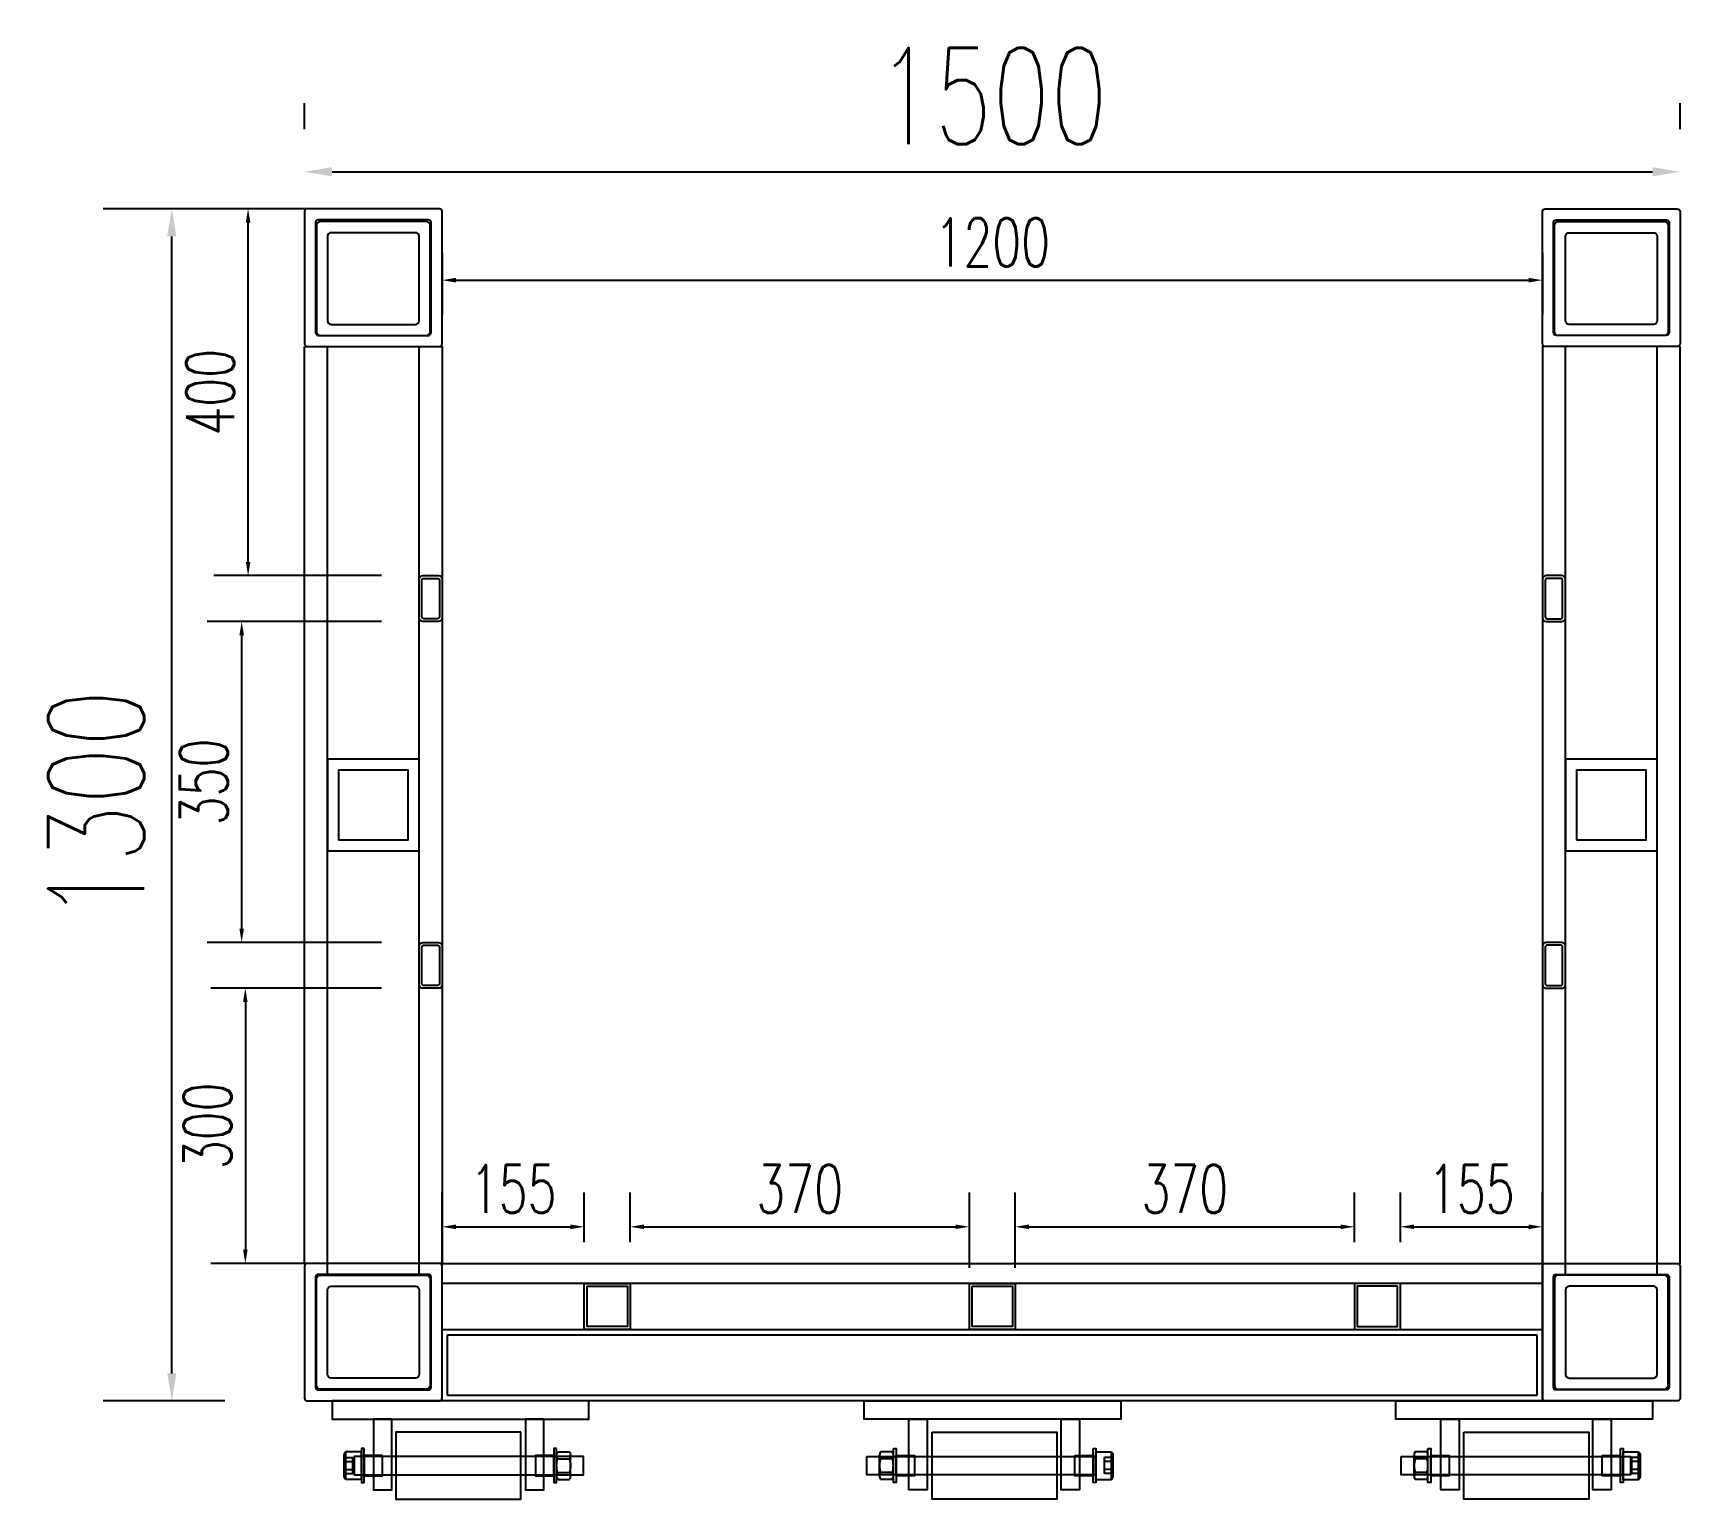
# Model space of a CAD drawing. Header units: millimetres. Extents: x -1612139 to -1300424, y 1145038 to 1536160.
# Drawn here: x -1508204 to -1506408, y 1170098 to 1171697 of the extents above; entities that cross this region are included whole.
import ezdxf

# ---------------------------------------------------------------- set-up
doc = ezdxf.new("R2010")
doc.units = ezdxf.units.MM
doc.header["$LTSCALE"] = 1000
doc.linetypes.add('DASHED', pattern=[0.75, 0.5, -0.25])
doc.linetypes.add('DASHED2', pattern=[9.525, 6.35, -3.175])
doc.layers.get('0').update_dxf_attribs({"linetype": 'CONTINUOUS'})
doc.layers.get('DEFPOINTS').update_dxf_attribs({"linetype": 'CONTINUOUS'})
for name, color, linetype in [('W-WOOD_FLOOR木地板', 30, 'CONTINUOUS'), ('尺寸', 6, 'CONTINUOUS'), ('方管', 1, 'CONTINUOUS'), ('方管150X150X12', 3, 'CONTINUOUS')]:
    doc.layers.add(name, color=color, linetype=linetype)
doc.layers.add('成片房屋', color=1, linetype='CONTINUOUS', lineweight=0)
doc.styles.add('STANDARD_T3', font='simplex.shx', dxfattribs={"width": 0.7, "bigfont": 'gbcbig.shx'})
doc.dimstyles.new('W&&15', dxfattribs={"dimtxt": 52.5, "dimasz": 15, "dimexe": 37.5, "dimexo": 45, "dimgap": 15, "dimtad": 1, "dimdec": 0, "dimzin": 0, "dimdsep": 46, "dimtxsty": 'STANDARD_T3', "dimcen": 0.09, "dimclrd": 1, "dimclre": 1, "dimclrt": 7, "dimazin": 2, "dimtfac": 1, "dimtdec": 0, "dimtix": 1, "dimtmove": 2, "dimatfit": 3, "dimfxl": 100, "dimtolj": 1, "dimtzin": 0, "dimarcsym": 0})
doc.dimstyles.new('W&&30', dxfattribs={"dimtxt": 105, "dimasz": 30, "dimexe": 75, "dimexo": 90, "dimgap": 30, "dimtad": 1, "dimdec": 0, "dimzin": 0, "dimdsep": 46, "dimtxsty": 'STANDARD_T3', "dimcen": 0.09, "dimclrd": 1, "dimclre": 1, "dimclrt": 7, "dimazin": 2, "dimtfac": 1, "dimtdec": 0, "dimtix": 1, "dimtmove": 2, "dimatfit": 3, "dimfxl": 100, "dimtolj": 1, "dimtzin": 0, "dimarcsym": 0})

# ---------------------------------------------------------------- blocks, each defined once
blk = doc.blocks.new('bolt head')
at = {"color": 0, "linetype": 'Continuous'}
for p, q in [((-0.0128, 0), (-0.0128, -0.0144)), ((0.0128, 0), (0.0128, -0.0144)), ((-0.0128, -0.0144), (0.0128, -0.0144)), ((-0.0128, -0.0144), (-0.0105, -0.016)), ((0.0128, -0.0144), (0.0105, -0.016)), ((-0.0105, -0.016), (0.0105, -0.016))]:
    blk.add_line(p, q, dxfattribs=at)
blk.add_line((-0.0128, 0), (0.0128, 0))
at = {"color": 0, "linetype": 'DASHED'}
for p, q in [((-0.0074, -0.008), (0.0074, -0.008)), ((-0.0074, -0.016), (-0.0074, -0.008)), ((-0.0037, -0.016), (-0.0037, -0.008)), ((0.0037, -0.016), (0.0037, -0.008)), ((0.0074, -0.016), (0.0074, -0.008)), ((-0.0074, -0.016), (0.0074, -0.016))]:
    blk.add_line(p, q, dxfattribs=at)
blk = doc.blocks.new('Hex Nut - 10 mm side')
at = {"color": 0, "linetype": 'Continuous'}
for p, q in [((-9.2, -6.8), (-9.2, 6.8)), ((-0.7, 9.1), (-8.5, 9.1)), ((-0.7, 4.5), (-8.5, 4.5)), ((0, -6.8), (0, 6.8)), ((-0.7, -4.5), (-8.5, -4.5)), ((-0.7, -9.1), (-8.5, -9.1))]:
    blk.add_line(p, q, dxfattribs=at)
for centre, radius, start, end in [((-5, 6.8), 4.19, 147.1328, 212.8672), ((6.6, 0), 15.7, 163.2214, 196.7786), ((-4.2, 6.8), 4.19, 327.1328, 32.8672), ((-15.7, 0), 15.7, 343.2214, 16.7787), ((-5, -6.8), 4.19, 147.1328, 212.8672), ((-4.2, -6.8), 4.19, 327.1328, 32.8672)]:
    blk.add_arc(centre, radius, start, end, dxfattribs=at)
blk = doc.blocks.new('*D368')
at = {"layer": 'DEFPOINTS', "color": 0, "transparency": 16777216}
for p in [(-1507778.9, 1170655), (-1507972.5, 1170355), (-1507757.9, 1170355)]:
    blk.add_point(p, dxfattribs=at)
at = {"layer": '尺寸', "color": 1, "lineweight": -2, "transparency": 16777216}
for p, q in [((-1507823.9, 1170655), (-1508010, 1170655)), ((-1507972.5, 1170640), (-1507972.5, 1170370)), ((-1507802.9, 1170355), (-1508010, 1170355))]:
    blk.add_line(p, q, dxfattribs=at)
at = {"layer": '尺寸', "color": 1, "transparency": 16777216}
for points in [[(-1507975, 1170640), (-1507970, 1170640), (-1507972.5, 1170655)], [(-1507975, 1170370), (-1507970, 1170370), (-1507972.5, 1170355)]]:
    blk.add_solid(points, dxfattribs=at)
at = {"layer": '尺寸', "color": 7, "transparency": 16777216, "insert": (-1508013.8, 1170505), "char_height": 52.5, "attachment_point": 5, "rotation": 90, "style": 'STANDARD_T3'}
blk.add_mtext('\\A1;300', dxfattribs=at)
blk = doc.blocks.new('*D369')
at = {"layer": 'DEFPOINTS', "color": 0, "transparency": 16777216}
for p in [(-1507976.5, 1171055), (-1507778.9, 1171055), (-1507778.9, 1170705)]:
    blk.add_point(p, dxfattribs=at)
at = {"layer": '尺寸', "color": 1, "lineweight": -2, "transparency": 16777216}
for p, q in [((-1507823.9, 1171055), (-1508014, 1171055)), ((-1507976.5, 1170720), (-1507976.5, 1171040)), ((-1507823.9, 1170705), (-1508014, 1170705))]:
    blk.add_line(p, q, dxfattribs=at)
at = {"layer": '尺寸', "color": 1, "transparency": 16777216}
for points in [[(-1507979, 1171040), (-1507974, 1171040), (-1507976.5, 1171055)], [(-1507979, 1170720), (-1507974, 1170720), (-1507976.5, 1170705)]]:
    blk.add_solid(points, dxfattribs=at)
at = {"layer": '尺寸', "color": 7, "transparency": 16777216, "insert": (-1508017.8, 1170880), "char_height": 52.5, "attachment_point": 5, "rotation": 90, "style": 'STANDARD_T3'}
blk.add_mtext('\\A1;350', dxfattribs=at)
blk = doc.blocks.new('*D300')
at = {"layer": 'DEFPOINTS', "color": 0, "transparency": 16777216}
for p in [(-1507969.5, 1171505), (-1507760.9, 1171505), (-1507778.9, 1171105)]:
    blk.add_point(p, dxfattribs=at)
at = {"layer": '尺寸', "color": 1, "lineweight": -2, "transparency": 16777216}
for p, q in [((-1507805.9, 1171505), (-1508007, 1171505)), ((-1507969.5, 1171120), (-1507969.5, 1171490)), ((-1507823.9, 1171105), (-1508007, 1171105))]:
    blk.add_line(p, q, dxfattribs=at)
at = {"layer": '尺寸', "color": 1, "transparency": 16777216}
for points in [[(-1507972, 1171490), (-1507967, 1171490), (-1507969.5, 1171505)], [(-1507972, 1171120), (-1507967, 1171120), (-1507969.5, 1171105)]]:
    blk.add_solid(points, dxfattribs=at)
at = {"layer": '尺寸', "color": 7, "transparency": 16777216, "insert": (-1508010.8, 1171305), "char_height": 52.5, "attachment_point": 5, "rotation": 90, "style": 'STANDARD_T3'}
blk.add_mtext('\\A1;400', dxfattribs=at)
blk = doc.blocks.new('*D370')
at = {"layer": 'DEFPOINTS', "color": 0, "transparency": 16777216}
for p in [(-1508052.7, 1171505), (-1507904.9, 1171505), (-1507904.9, 1170205)]:
    blk.add_point(p, dxfattribs=at)
at = {"layer": '成片房屋', "color": 1, "lineweight": -2, "transparency": 16777216}
for p, q in [((-1507994.9, 1171505), (-1508127.7, 1171505)), ((-1508052.7, 1170235), (-1508052.7, 1171475)), ((-1507994.9, 1170205), (-1508127.7, 1170205))]:
    blk.add_line(p, q, dxfattribs=at)
at = {"layer": '成片房屋', "color": 1, "transparency": 16777216}
for points in [[(-1508057.7, 1171475), (-1508047.7, 1171475), (-1508052.7, 1171505)], [(-1508057.7, 1170235), (-1508047.7, 1170235), (-1508052.7, 1170205)]]:
    blk.add_solid(points, dxfattribs=at)
at = {"layer": '成片房屋', "color": 7, "transparency": 16777216, "insert": (-1508135.2, 1170855), "char_height": 105, "attachment_point": 5, "rotation": 90, "style": 'STANDARD_T3'}
blk.add_mtext('\\A1;1300', dxfattribs=at)
blk = doc.blocks.new('*D371')
at = {"layer": 'DEFPOINTS', "color": 0, "transparency": 16777216}
for p in [(-1507757.9, 1171502), (-1506557.9, 1171502), (-1506557.9, 1171427.2)]:
    blk.add_point(p, dxfattribs=at)
at = {"layer": '尺寸', "color": 1, "lineweight": -2, "transparency": 16777216}
for p, q in [((-1507757.9, 1171457), (-1507757.9, 1171389.7)), ((-1506557.9, 1171457), (-1506557.9, 1171389.7)), ((-1507742.9, 1171427.2), (-1506572.9, 1171427.2))]:
    blk.add_line(p, q, dxfattribs=at)
at = {"layer": '尺寸', "color": 1, "transparency": 16777216}
for points in [[(-1507742.9, 1171429.7), (-1507742.9, 1171424.7), (-1507757.9, 1171427.2)], [(-1506572.9, 1171429.7), (-1506572.9, 1171424.7), (-1506557.9, 1171427.2)]]:
    blk.add_solid(points, dxfattribs=at)
at = {"layer": '尺寸', "color": 7, "transparency": 16777216, "insert": (-1507157.9, 1171468.4), "char_height": 52.5, "attachment_point": 5, "style": 'STANDARD_T3'}
blk.add_mtext('\\A1;1200', dxfattribs=at)
blk = doc.blocks.new('*D372')
at = {"layer": 'DEFPOINTS', "color": 0, "transparency": 16777216}
for p in [(-1506407.9, 1171545.4), (-1507907.9, 1171502), (-1506407.9, 1171502)]:
    blk.add_point(p, dxfattribs=at)
at = {"layer": '成片房屋', "color": 1, "lineweight": -2, "transparency": 16777216}
for p, q in [((-1507907.9, 1171592), (-1507907.9, 1171620.4)), ((-1506407.9, 1171592), (-1506407.9, 1171620.4)), ((-1507877.9, 1171545.4), (-1506437.9, 1171545.4))]:
    blk.add_line(p, q, dxfattribs=at)
at = {"layer": '成片房屋', "color": 1, "transparency": 16777216}
for points in [[(-1507877.9, 1171550.4), (-1507877.9, 1171540.4), (-1507907.9, 1171545.4)], [(-1506437.9, 1171550.4), (-1506437.9, 1171540.4), (-1506407.9, 1171545.4)]]:
    blk.add_solid(points, dxfattribs=at)
at = {"layer": '成片房屋', "color": 7, "transparency": 16777216, "insert": (-1507157.9, 1171627.9), "char_height": 105, "attachment_point": 5, "style": 'STANDARD_T3'}
blk.add_mtext('\\A1;1500', dxfattribs=at)
blk = doc.blocks.new('*D373')
at = {"layer": 'DEFPOINTS', "color": 0, "transparency": 16777216}
for p in [(-1507602.9, 1170394.9), (-1507602.9, 1170333), (-1507757.9, 1170283)]:
    blk.add_point(p, dxfattribs=at)
at = {"layer": '尺寸', "color": 1, "lineweight": -2, "transparency": 16777216}
for p, q in [((-1507757.9, 1170328), (-1507757.9, 1170432.4)), ((-1507602.9, 1170378), (-1507602.9, 1170432.4)), ((-1507742.9, 1170394.9), (-1507617.9, 1170394.9))]:
    blk.add_line(p, q, dxfattribs=at)
at = {"layer": '尺寸', "color": 1, "transparency": 16777216}
for points in [[(-1507742.9, 1170397.4), (-1507742.9, 1170392.4), (-1507757.9, 1170394.9)], [(-1507617.9, 1170397.4), (-1507617.9, 1170392.4), (-1507602.9, 1170394.9)]]:
    blk.add_solid(points, dxfattribs=at)
at = {"layer": '尺寸', "color": 7, "transparency": 16777216, "insert": (-1507680.4, 1170436.2), "char_height": 52.5, "attachment_point": 5, "style": 'STANDARD_T3'}
blk.add_mtext('\\A1;155', dxfattribs=at)
blk = doc.blocks.new('*D301')
at = {"layer": 'DEFPOINTS', "color": 0, "transparency": 16777216}
for p in [(-1507182.9, 1170394.9), (-1507552.9, 1170333), (-1507182.9, 1170305)]:
    blk.add_point(p, dxfattribs=at)
at = {"layer": '尺寸', "color": 1, "lineweight": -2, "transparency": 16777216}
for p, q in [((-1507552.9, 1170378), (-1507552.9, 1170432.4)), ((-1507182.9, 1170350), (-1507182.9, 1170432.4)), ((-1507537.9, 1170394.9), (-1507197.9, 1170394.9))]:
    blk.add_line(p, q, dxfattribs=at)
at = {"layer": '尺寸', "color": 1, "transparency": 16777216}
for points in [[(-1507537.9, 1170397.4), (-1507537.9, 1170392.4), (-1507552.9, 1170394.9)], [(-1507197.9, 1170397.4), (-1507197.9, 1170392.4), (-1507182.9, 1170394.9)]]:
    blk.add_solid(points, dxfattribs=at)
at = {"layer": '尺寸', "color": 7, "transparency": 16777216, "insert": (-1507367.9, 1170436.2), "char_height": 52.5, "attachment_point": 5, "style": 'STANDARD_T3'}
blk.add_mtext('\\A1;370', dxfattribs=at)
blk = doc.blocks.new('*D302')
at = {"layer": 'DEFPOINTS', "color": 0, "transparency": 16777216}
for p in [(-1506762.9, 1170394.9), (-1506762.9, 1170333), (-1507132.9, 1170305)]:
    blk.add_point(p, dxfattribs=at)
at = {"layer": '尺寸', "color": 1, "lineweight": -2, "transparency": 16777216}
for p, q in [((-1507132.9, 1170350), (-1507132.9, 1170432.4)), ((-1506762.9, 1170378), (-1506762.9, 1170432.4)), ((-1507117.9, 1170394.9), (-1506777.9, 1170394.9))]:
    blk.add_line(p, q, dxfattribs=at)
at = {"layer": '尺寸', "color": 1, "transparency": 16777216}
for points in [[(-1507117.9, 1170397.4), (-1507117.9, 1170392.4), (-1507132.9, 1170394.9)], [(-1506777.9, 1170397.4), (-1506777.9, 1170392.4), (-1506762.9, 1170394.9)]]:
    blk.add_solid(points, dxfattribs=at)
at = {"layer": '尺寸', "color": 7, "transparency": 16777216, "insert": (-1506947.9, 1170436.2), "char_height": 52.5, "attachment_point": 5, "style": 'STANDARD_T3'}
blk.add_mtext('\\A1;370', dxfattribs=at)
blk = doc.blocks.new('*D303')
at = {"layer": 'DEFPOINTS', "color": 0, "transparency": 16777216}
for p in [(-1506557.9, 1170394.9), (-1506712.9, 1170333), (-1506557.9, 1170305)]:
    blk.add_point(p, dxfattribs=at)
at = {"layer": '尺寸', "color": 1, "lineweight": -2, "transparency": 16777216}
for p, q in [((-1506712.9, 1170378), (-1506712.9, 1170432.4)), ((-1506557.9, 1170350), (-1506557.9, 1170432.4)), ((-1506697.9, 1170394.9), (-1506572.9, 1170394.9))]:
    blk.add_line(p, q, dxfattribs=at)
at = {"layer": '尺寸', "color": 1, "transparency": 16777216}
for points in [[(-1506697.9, 1170397.4), (-1506697.9, 1170392.4), (-1506712.9, 1170394.9)], [(-1506572.9, 1170397.4), (-1506572.9, 1170392.4), (-1506557.9, 1170394.9)]]:
    blk.add_solid(points, dxfattribs=at)
at = {"layer": '尺寸', "color": 7, "transparency": 16777216, "insert": (-1506635.4, 1170436.2), "char_height": 52.5, "attachment_point": 5, "style": 'STANDARD_T3'}
blk.add_mtext('\\A1;155', dxfattribs=at)

msp = doc.modelspace()

# ---------------------------------------------------------------- linework, layer by layer
for p, q in [((-1507845.9, 1170153), (-1507845.9, 1170116)), ((-1507044.9, 1170153), (-1507044.9, 1170116)), ((-1506469.9, 1170153), (-1506469.9, 1170116))]:
    msp.add_line(p, q)
at = {"color": 2}
for points in [[(-1507774.9, 1171491), (-1507890.9, 1171491, 0.414214), (-1507894.9, 1171487), (-1507894.9, 1171371, 0.414214), (-1507890.9, 1171367), (-1507774.9, 1171367, 0.414214), (-1507770.9, 1171371), (-1507770.9, 1171487, 0.414214)], [(-1506540.9, 1171491), (-1506424.9, 1171491, -0.414214), (-1506420.9, 1171487), (-1506420.9, 1171371, -0.414214), (-1506424.9, 1171367), (-1506540.9, 1171367, -0.414214), (-1506544.9, 1171371), (-1506544.9, 1171487, -0.414214)], [(-1507786.9, 1171479), (-1507878.9, 1171479, 0.414214), (-1507882.9, 1171475), (-1507882.9, 1171383, 0.414214), (-1507878.9, 1171379), (-1507786.9, 1171379, 0.414214), (-1507782.9, 1171383), (-1507782.9, 1171475, 0.414214)], [(-1506528.9, 1171479), (-1506436.9, 1171479, -0.414214), (-1506432.9, 1171475), (-1506432.9, 1171383, -0.414214), (-1506436.9, 1171379), (-1506528.9, 1171379, -0.414214), (-1506532.9, 1171383), (-1506532.9, 1171475, -0.414214)], [(-1507774.9, 1170218), (-1507890.9, 1170218, -0.414214), (-1507894.9, 1170222), (-1507894.9, 1170338, -0.414214), (-1507890.9, 1170342), (-1507774.9, 1170342, -0.414214), (-1507770.9, 1170338), (-1507770.9, 1170222, -0.414214)], [(-1506540.9, 1170218), (-1506424.9, 1170218, 0.414214), (-1506420.9, 1170222), (-1506420.9, 1170338, 0.414214), (-1506424.9, 1170342), (-1506540.9, 1170342, 0.414214), (-1506544.9, 1170338), (-1506544.9, 1170222, 0.414214)], [(-1507786.9, 1170230), (-1507878.9, 1170230, -0.414214), (-1507882.9, 1170234), (-1507882.9, 1170326, -0.414214), (-1507878.9, 1170330), (-1507786.9, 1170330, -0.414214), (-1507782.9, 1170326), (-1507782.9, 1170234, -0.414214)], [(-1506528.9, 1170230), (-1506436.9, 1170230, 0.414214), (-1506432.9, 1170234), (-1506432.9, 1170326, 0.414214), (-1506436.9, 1170330), (-1506528.9, 1170330, 0.414214), (-1506532.9, 1170326), (-1506532.9, 1170234, 0.414214)]]:
    msp.add_lwpolyline(points, format="xyb", close=True, dxfattribs=at)
for points in [[(-1507598, 1170205), (-1507877.9, 1170205), (-1507877.9, 1170185), (-1507598, 1170185)], [(-1507297.8, 1170205), (-1507017.9, 1170205), (-1507017.9, 1170185), (-1507297.8, 1170185)], [(-1506717.8, 1170205), (-1506437.9, 1170205), (-1506437.9, 1170185), (-1506717.8, 1170185)], [(-1507672.2, 1170171), (-1507808.2, 1170171), (-1507808.2, 1170098), (-1507672.2, 1170098)], [(-1507223.5, 1170171), (-1507087.5, 1170171), (-1507087.5, 1170098), (-1507223.5, 1170098)], [(-1506643.5, 1170171), (-1506507.5, 1170171), (-1506507.5, 1170098), (-1506643.5, 1170098)], [(-1507603.9, 1170144.5), (-1507853.9, 1170144.5), (-1507853.9, 1170124.5), (-1507603.9, 1170124.5)], [(-1507842.9, 1170153), (-1507845.9, 1170153), (-1507845.9, 1170116), (-1507842.9, 1170116)], [(-1507822.9, 1170145.5), (-1507842.9, 1170145.5), (-1507842.9, 1170123.5), (-1507822.9, 1170123.5)], [(-1507636, 1170145.5), (-1507656, 1170145.5), (-1507656, 1170123.5), (-1507636, 1170123.5)], [(-1507633, 1170153), (-1507636, 1170153), (-1507636, 1170116), (-1507633, 1170116)], [(-1507294.9, 1170144.5), (-1507044.9, 1170144.5), (-1507044.9, 1170124.5), (-1507294.9, 1170124.5)], [(-1507265.8, 1170153), (-1507262.8, 1170153), (-1507262.8, 1170116), (-1507265.8, 1170116)], [(-1507262.8, 1170145.5), (-1507242.8, 1170145.5), (-1507242.8, 1170123.5), (-1507262.8, 1170123.5)], [(-1507067.9, 1170145.5), (-1507047.9, 1170145.5), (-1507047.9, 1170123.5), (-1507067.9, 1170123.5)], [(-1507047.9, 1170153), (-1507044.9, 1170153), (-1507044.9, 1170116), (-1507047.9, 1170116)], [(-1506711.9, 1170144.5), (-1506461.9, 1170144.5), (-1506461.9, 1170124.5), (-1506711.9, 1170124.5)], [(-1506682.8, 1170153), (-1506679.8, 1170153), (-1506679.8, 1170116), (-1506682.8, 1170116)], [(-1506679.8, 1170145.5), (-1506659.8, 1170145.5), (-1506659.8, 1170123.5), (-1506679.8, 1170123.5)], [(-1506492.9, 1170145.5), (-1506472.9, 1170145.5), (-1506472.9, 1170123.5), (-1506492.9, 1170123.5)], [(-1506472.9, 1170153), (-1506469.9, 1170153), (-1506469.9, 1170116), (-1506472.9, 1170116)]]:
    msp.add_lwpolyline(points, close=True)
at = {"color": 1}
for points in [[(-1507812.9, 1170185), (-1507832.9, 1170185), (-1507832.9, 1170108), (-1507812.9, 1170108)], [(-1507647, 1170185), (-1507667, 1170185), (-1507667, 1170108), (-1507647, 1170108)], [(-1507248.8, 1170185), (-1507228.8, 1170185), (-1507228.8, 1170108), (-1507248.8, 1170108)], [(-1507082.9, 1170185), (-1507062.9, 1170185), (-1507062.9, 1170108), (-1507082.9, 1170108)], [(-1506668.8, 1170185), (-1506648.8, 1170185), (-1506648.8, 1170108), (-1506668.8, 1170108)], [(-1506502.9, 1170185), (-1506482.9, 1170185), (-1506482.9, 1170108), (-1506502.9, 1170108)]]:
    msp.add_lwpolyline(points, close=True, dxfattribs=at)
at = {"layer": 'W-WOOD_FLOOR木地板'}
msp.add_lwpolyline([(-1507757.9, 1170355), (-1506557.9, 1170355), (-1506557.9, 1170333), (-1507757.9, 1170333)], close=True, dxfattribs=at)
at = {"layer": '尺寸', "color": 2}
for points in [[(-1507602.9, 1170333), (-1507552.9, 1170333), (-1507552.9, 1170283), (-1507602.9, 1170283)], [(-1507599.9, 1170330), (-1507555.9, 1170330), (-1507555.9, 1170286), (-1507599.9, 1170286)], [(-1507182.9, 1170333), (-1507132.9, 1170333), (-1507132.9, 1170283), (-1507182.9, 1170283)], [(-1507179.9, 1170330), (-1507135.9, 1170330), (-1507135.9, 1170286), (-1507179.9, 1170286)], [(-1506712.9, 1170333), (-1506762.9, 1170333), (-1506762.9, 1170283), (-1506712.9, 1170283)], [(-1506715.9, 1170330), (-1506759.9, 1170330), (-1506759.9, 1170286), (-1506715.9, 1170286)]]:
    msp.add_lwpolyline(points, close=True, dxfattribs=at)
at = {"layer": '尺寸'}
msp.add_lwpolyline([(-1507757.9, 1170283), (-1506557.9, 1170283), (-1506557.9, 1170205), (-1507757.9, 1170205)], close=True, dxfattribs=at)
at = {"layer": '尺寸', "color": 251, "linetype": 'DASHED2'}
msp.add_lwpolyline([(-1507751.9, 1170277), (-1506563.9, 1170277), (-1506563.9, 1170211), (-1507751.9, 1170211)], close=True, dxfattribs=at)
at = {"layer": '方管'}
for points in [[(-1507778.9, 1171055, -0.414214), (-1507782.9, 1171059), (-1507782.9, 1171101, -0.414214), (-1507778.9, 1171105), (-1507761.9, 1171105, -0.414214), (-1507757.9, 1171101), (-1507757.9, 1171059, -0.414214), (-1507761.9, 1171055)], [(-1507779.9, 1171060), (-1507779.9, 1171100, -0.414214), (-1507777.9, 1171102), (-1507762.9, 1171102, -0.414214), (-1507760.9, 1171100), (-1507760.9, 1171060, -0.414214), (-1507762.9, 1171058), (-1507777.9, 1171058, -0.414214)], [(-1506536.9, 1171055, 0.414214), (-1506532.9, 1171059), (-1506532.9, 1171101, 0.414214), (-1506536.9, 1171105), (-1506553.9, 1171105, 0.414214), (-1506557.9, 1171101), (-1506557.9, 1171059, 0.414214), (-1506553.9, 1171055)], [(-1506535.9, 1171060), (-1506535.9, 1171100, 0.414214), (-1506537.9, 1171102), (-1506552.9, 1171102, 0.414214), (-1506554.9, 1171100), (-1506554.9, 1171060, 0.414214), (-1506552.9, 1171058), (-1506537.9, 1171058, 0.414214)], [(-1507778.9, 1170655, -0.414214), (-1507782.9, 1170659), (-1507782.9, 1170701, -0.414214), (-1507778.9, 1170705), (-1507761.9, 1170705, -0.414214), (-1507757.9, 1170701), (-1507757.9, 1170659, -0.414214), (-1507761.9, 1170655)], [(-1507779.9, 1170660), (-1507779.9, 1170700, -0.414214), (-1507777.9, 1170702), (-1507762.9, 1170702, -0.414214), (-1507760.9, 1170700), (-1507760.9, 1170660, -0.414214), (-1507762.9, 1170658), (-1507777.9, 1170658, -0.414214)], [(-1506536.9, 1170655, 0.414214), (-1506532.9, 1170659), (-1506532.9, 1170701, 0.414214), (-1506536.9, 1170705), (-1506553.9, 1170705, 0.414214), (-1506557.9, 1170701), (-1506557.9, 1170659, 0.414214), (-1506553.9, 1170655)], [(-1506535.9, 1170660), (-1506535.9, 1170700, 0.414214), (-1506537.9, 1170702), (-1506552.9, 1170702, 0.414214), (-1506554.9, 1170700), (-1506554.9, 1170660, 0.414214), (-1506552.9, 1170658), (-1506537.9, 1170658, 0.414214)]]:
    msp.add_lwpolyline(points, format="xyb", close=True, dxfattribs=at)
at = {"layer": '方管150X150X12'}
for p, q in [((-1507882.9, 1170342), (-1507882.9, 1171355)), ((-1507782.9, 1170342), (-1507782.9, 1171355)), ((-1506532.9, 1170342), (-1506532.9, 1171355)), ((-1506432.9, 1170342), (-1506432.9, 1171355))]:
    msp.add_line(p, q, dxfattribs=at)
for points in [[(-1507760.9, 1171505), (-1507904.9, 1171505, 0.414214), (-1507907.9, 1171502), (-1507907.9, 1171358, 0.414214), (-1507904.9, 1171355), (-1507760.9, 1171355, 0.414214), (-1507757.9, 1171358), (-1507757.9, 1171502, 0.414214)], [(-1507772.9, 1171493), (-1507892.9, 1171493, 0.414214), (-1507895.9, 1171490), (-1507895.9, 1171370, 0.414214), (-1507892.9, 1171367), (-1507772.9, 1171367, 0.414214), (-1507769.9, 1171370), (-1507769.9, 1171490, 0.414214)], [(-1506554.9, 1171505), (-1506410.9, 1171505, -0.414214), (-1506407.9, 1171502), (-1506407.9, 1171358, -0.414214), (-1506410.9, 1171355), (-1506554.9, 1171355, -0.414214), (-1506557.9, 1171358), (-1506557.9, 1171502, -0.414214)], [(-1506542.9, 1171493), (-1506422.9, 1171493, -0.414214), (-1506419.9, 1171490), (-1506419.9, 1171370, -0.414214), (-1506422.9, 1171367), (-1506542.9, 1171367, -0.414214), (-1506545.9, 1171370), (-1506545.9, 1171490, -0.414214)], [(-1507760.9, 1170355), (-1507904.9, 1170355, 0.414214), (-1507907.9, 1170352), (-1507907.9, 1170208, 0.414214), (-1507904.9, 1170205), (-1507760.9, 1170205, 0.414214), (-1507757.9, 1170208), (-1507757.9, 1170352, 0.414214)], [(-1507772.9, 1170343), (-1507892.9, 1170343, 0.414214), (-1507895.9, 1170340), (-1507895.9, 1170220, 0.414214), (-1507892.9, 1170217), (-1507772.9, 1170217, 0.414214), (-1507769.9, 1170220), (-1507769.9, 1170340, 0.414214)], [(-1506554.9, 1170355), (-1506410.9, 1170355, -0.414214), (-1506407.9, 1170352), (-1506407.9, 1170208, -0.414214), (-1506410.9, 1170205), (-1506554.9, 1170205, -0.414214), (-1506557.9, 1170208), (-1506557.9, 1170352, -0.414214)], [(-1506542.9, 1170343), (-1506422.9, 1170343, -0.414214), (-1506419.9, 1170340), (-1506419.9, 1170220, -0.414214), (-1506422.9, 1170217), (-1506542.9, 1170217, -0.414214), (-1506545.9, 1170220), (-1506545.9, 1170340, -0.414214)]]:
    msp.add_lwpolyline(points, format="xyb", close=True, dxfattribs=at)
for points in [[(-1507907.9, 1171355), (-1507757.9, 1171355), (-1507757.9, 1170355), (-1507907.9, 1170355)], [(-1506407.9, 1171355), (-1506557.9, 1171355), (-1506557.9, 1170355), (-1506407.9, 1170355)], [(-1507882.9, 1170805), (-1507782.9, 1170805), (-1507782.9, 1170905), (-1507882.9, 1170905)], [(-1506532.9, 1170805), (-1506432.9, 1170805), (-1506432.9, 1170905), (-1506532.9, 1170905)], [(-1507870.9, 1170817), (-1507794.9, 1170817), (-1507794.9, 1170893), (-1507870.9, 1170893)], [(-1506520.9, 1170817), (-1506444.9, 1170817), (-1506444.9, 1170893), (-1506520.9, 1170893)], [(-1507757.9, 1170355), (-1506557.9, 1170355), (-1506557.9, 1170205), (-1507757.9, 1170205)]]:
    msp.add_lwpolyline(points, close=True, dxfattribs=at)

# ---------------------------------------------------------------- block references
at = {"yscale": 1171.874864622745, "zscale": 1171.874864622745}
for p, xscale, rotation in [((-1507845.9, 1170134.5), -1171.874864622745, 270), ((-1507044.9, 1170134.5), 1171.874864622745, 90), ((-1506469.9, 1170134.5), 1171.874864622745, 90)]:
    msp.add_blockref('bolt head', p, dxfattribs=dict(at, xscale=xscale, rotation=rotation))
at = {"yscale": 1.649781532413163, "zscale": 1.649781532413163}
for p, xscale in [((-1507633, 1170134.5), -1.649781532413163), ((-1507265.8, 1170134.5), 1.649781532413163), ((-1506682.8, 1170134.5), 1.649781532413163)]:
    msp.add_blockref('Hex Nut - 10 mm side', p, dxfattribs=dict(at, xscale=xscale))

# ---------------------------------------------------------------- dimensions: what is measured, and where the dimension line sits
at = {"layer": '尺寸'}
for base, p1, p2, picture, middle in [((-1507969.5, 1171505), (-1507778.9, 1171105), (-1507760.9, 1171505), '*D300', (-1508010.8, 1171305)), ((-1507976.5, 1171055), (-1507778.9, 1170705), (-1507778.9, 1171055), '*D369', (-1508017.8, 1170880)), ((-1507972.5, 1170355), (-1507778.9, 1170655), (-1507757.9, 1170355), '*D368', (-1508013.8, 1170505))]:
    dim = msp.add_linear_dim(base=base, p1=p1, p2=p2, angle=90, dimstyle='W&&15', dxfattribs=at)
    dim.commit()
    dim.dimension.update_dxf_attribs({"geometry": picture, "text_midpoint": middle})
for base, p1, p2, picture, middle in [((-1506557.9, 1171427.2), (-1507757.9, 1171502), (-1506557.9, 1171502), '*D371', (-1507157.9, 1171468.4)), ((-1507602.9, 1170394.9), (-1507757.9, 1170283), (-1507602.9, 1170333), '*D373', (-1507680.4, 1170436.2)), ((-1507182.9, 1170394.9), (-1507552.9, 1170333), (-1507182.9, 1170305), '*D301', (-1507367.9, 1170436.2)), ((-1506762.9, 1170394.9), (-1507132.9, 1170305), (-1506762.9, 1170333), '*D302', (-1506947.9, 1170436.2)), ((-1506557.9, 1170394.9), (-1506712.9, 1170333), (-1506557.9, 1170305), '*D303', (-1506635.4, 1170436.2))]:
    dim = msp.add_linear_dim(base=base, p1=p1, p2=p2, dimstyle='W&&15', dxfattribs=at)
    dim.commit()
    dim.dimension.update_dxf_attribs({"geometry": picture, "text_midpoint": middle})
at = {"layer": '成片房屋', "color": 1}
dim = msp.add_linear_dim(base=(-1506407.9, 1171545.4), p1=(-1507907.9, 1171502), p2=(-1506407.9, 1171502), dimstyle='W&&30', dxfattribs=at)
dim.commit()
dim.dimension.update_dxf_attribs({"geometry": '*D372', "text_midpoint": (-1507157.9, 1171627.9)})
dim = msp.add_linear_dim(base=(-1508052.7, 1171505), p1=(-1507904.9, 1170205), p2=(-1507904.9, 1171505), angle=90, dimstyle='W&&30', dxfattribs=at)
dim.commit()
dim.dimension.update_dxf_attribs({"geometry": '*D370', "text_midpoint": (-1508135.2, 1170855)})

doc.saveas('drawing.dxf')
